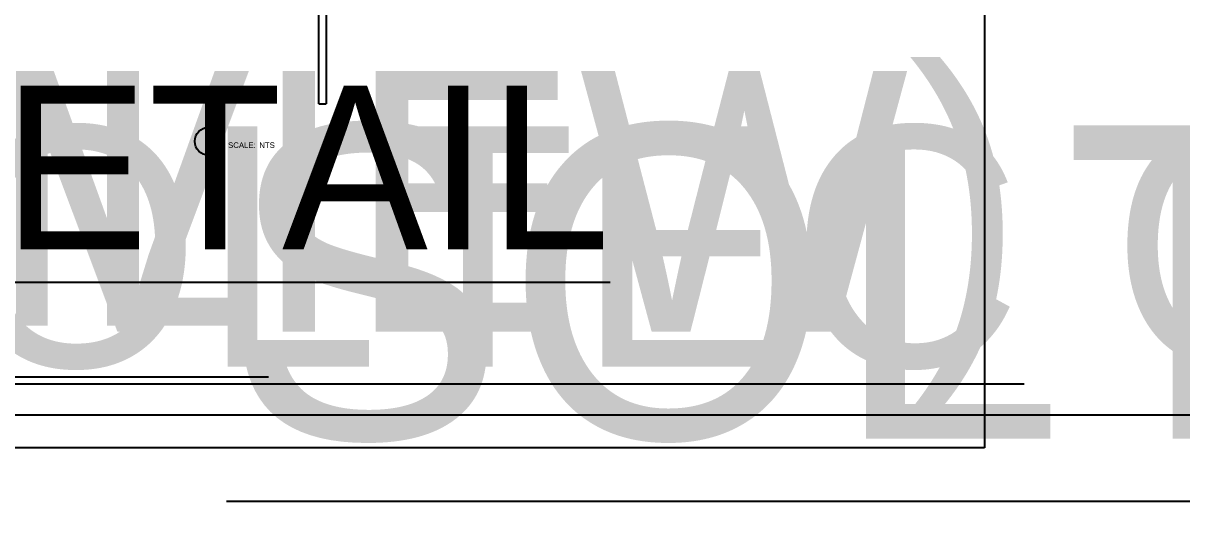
# Model space of a CAD drawing. Header units: feet. Extents: x -18 to 2540, y -48 to 1440.
# Drawn here: x 2208.22 to 2255.26, y 1357.59 to 1378.27 of the extents above; entities that cross this region are included whole.
import ezdxf
from ezdxf.enums import TextEntityAlignment as Align

# ---------------------------------------------------------------- set-up
doc = ezdxf.new("R2018")
doc.units = ezdxf.units.FT
doc.header["$MEASUREMENT"] = 0
doc.layers.add('E-COND-RGS', color=4, linetype='Continuous')
doc.layers.add('G-ANNO-TEXT', color=1, linetype='Continuous')
doc.layers.add('G-NPLT', color=67, linetype='Continuous', plot=False)
doc.styles.add('NEI-A', font='arial.ttf')

# ---------------------------------------------------------------- blocks, each defined once
blk = doc.blocks.new('DETAIL_TITLE')
blk.add_circle((0.592, -0.513), 0.25)
at = {"style": 'NEI-A', "flags": 8}
blk.add_attdef('#', text='', height=0.25, dxfattribs=at).set_placement((0.592, -0.511), align=Align.MIDDLE_CENTER)
at = {"lineweight": 30, "flags": 104}
blk.add_attdef('DETAIL_TITLE', text='', height=0.25, dxfattribs=at).set_placement((0.91, -0.525), align=Align.BOTTOM_LEFT)
at = {"style": 'NEI-A'}
for tag, p in [('SCALE:', (0.939, -0.738)), ('1"_=_', (1.547, -0.738))]:
    blk.add_attdef(tag, text='', height=0.109, dxfattribs=at).set_placement(p, align=Align.BOTTOM_LEFT)

msp = doc.modelspace()

# ---------------------------------------------------------------- linework, layer by layer
at = {"layer": 'E-COND-RGS'}
for points in [[(2220.22678, 1375.003488), (2220.22678, 1383.191232)], [(2220.521459, 1383.159926), (2220.521459, 1375.003488)], [(2220.22678, 1375.003488), (2220.521459, 1375.003488)]]:
    msp.add_lwpolyline(points, dxfattribs=at)
at = {"layer": 'G-NPLT'}
for points in [[(2247.250371, 1361.042716), (1987.982256, 1361.042716), (1987.982256, 1407.063072)], [(2247.250371, 1407.063072), (2247.250371, 1361.042716)]]:
    msp.add_lwpolyline(points, dxfattribs=at)

# ---------------------------------------------------------------- block references
at = {"layer": 'G-ANNO-TEXT'}
ref = msp.add_blockref('DETAIL_TITLE', (2015.001704, 1376.842178), dxfattribs=dict(at, xscale=2.26283738676726, yscale=2.26283738676726, zscale=2.26283738676726))
lines = msp.add_mtext('{\\LSCADA RACK DETAIL (SIDE VIEW)}', dxfattribs={"layer": '0', "insert": (2017.060652, 1376.332726), "char_height": 10.57518883, "attachment_point": 1})
ref.add_attrib('DETAIL_TITLE', '', (2017.060652, 1376.332726)).embed_mtext(lines)
ref = msp.add_blockref('DETAIL_TITLE', (1992.628943, 1376.842178), dxfattribs=dict(at, xscale=2.26283738676726, yscale=2.26283738676726, zscale=2.26283738676726))
lines = msp.add_mtext('{\\LSCADA RACK ELEVATION DETAIL}', dxfattribs={"layer": '0', "insert": (1994.687891, 1376.332726), "char_height": 10.33535964, "attachment_point": 1})
ref.add_attrib('DETAIL_TITLE', '', (1994.687891, 1376.332726)).embed_mtext(lines)
ref = msp.add_blockref('DETAIL_TITLE', (2138.729158, 1376.246725), dxfattribs=dict(at, xscale=2.26283738676726, yscale=2.26283738676726, zscale=2.26283738676726))
lines = msp.add_mtext('{\\LSCADA RACK DETAIL}', dxfattribs={"layer": '0', "insert": (2140.788106, 1375.737273), "char_height": 6.63896234, "attachment_point": 1})
ref.add_attrib('DETAIL_TITLE', '', (2140.788106, 1375.737273)).embed_mtext(lines)
ref = msp.add_blockref('DETAIL_TITLE', (2214.413776, 1374.641448), dxfattribs=dict(at, xscale=2.26283738676726, yscale=2.26283738676726, zscale=2.26283738676726))
ref.add_attrib('#', '2', dxfattribs={"layer": '0', "height": 0.452567, "style": 'NEI-A'}).set_placement((2215.753829, 1373.485365), align=Align.MIDDLE_CENTER)
lines = msp.add_mtext('{\\LSOLTEC FATEWAY DETAIL (SIDE VIEW)}', dxfattribs={"layer": '0', "insert": (2216.472724, 1374.131997), "char_height": 12.71235428, "attachment_point": 1})
ref.add_attrib('DETAIL_TITLE', '', (2216.472724, 1374.131997)).embed_mtext(lines)
ref.add_attrib('SCALE:', 'SCALE:', dxfattribs={"layer": '0', "height": 0.2262837, "style": 'NEI-A'}).set_placement((2216.537787, 1373.438389), align=Align.TOP_LEFT)
ref.add_attrib('1"_=_', 'NTS', dxfattribs={"layer": '0', "height": 0.2262837, "style": 'NEI-A'}).set_placement((2217.804355, 1373.438389), align=Align.TOP_LEFT)
ref = msp.add_blockref('DETAIL_TITLE', (2194.553456, 1374.594389), dxfattribs=dict(at, xscale=2.26283738676726, yscale=2.26283738676726, zscale=2.26283738676726))
lines = msp.add_mtext('{\\LSOLTEC GATEWAY ELEVATION }', dxfattribs={"layer": '0', "insert": (2196.612404, 1374.084937), "char_height": 9.74801762, "attachment_point": 1})
ref.add_attrib('DETAIL_TITLE', '', (2196.612404, 1374.084937)).embed_mtext(lines)

doc.saveas('drawing.dxf')
